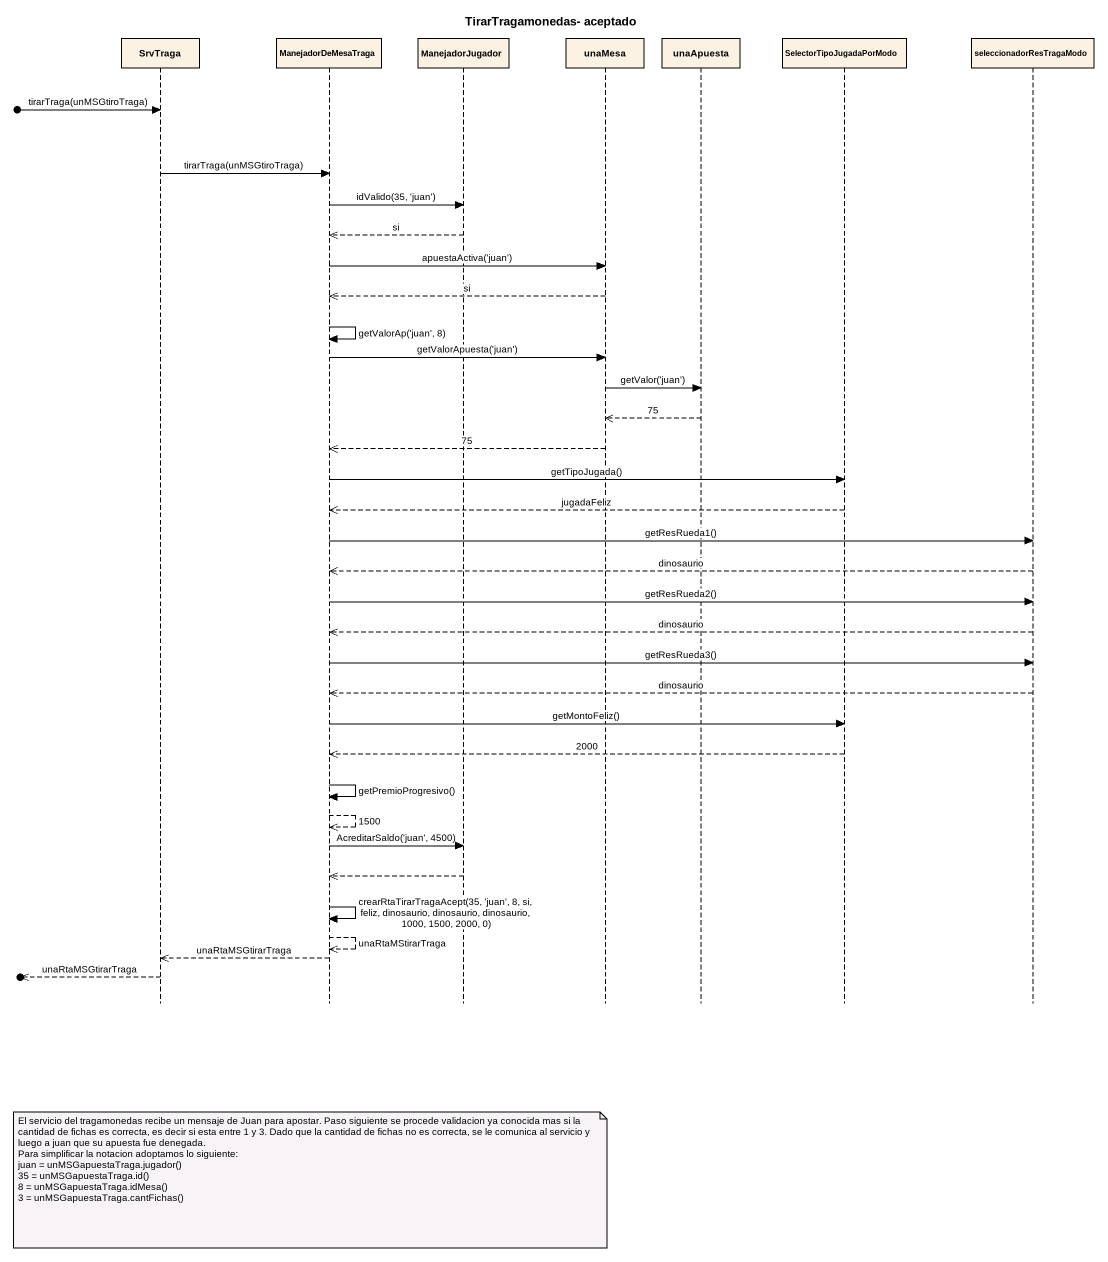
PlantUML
@startuml
title TirarTragamonedas- aceptado
hide footbox
participant SrvTraga
participant ManejadorDeMesaTraga
participant ManejadorJugador
participant unaMesa
participant unaApuesta
participant SelectorTipoJugadaPorModo
participant seleccionadorResTragaModo

[o-> SrvTraga : tirarTraga(unMSGtiroTraga)
SrvTraga -> ManejadorDeMesaTraga : tirarTraga(unMSGtiroTraga)
ManejadorDeMesaTraga -> ManejadorJugador : idValido(35, 'juan')
ManejadorJugador -->> ManejadorDeMesaTraga : si
ManejadorDeMesaTraga -> unaMesa : apuestaActiva('juan')
unaMesa -->> ManejadorDeMesaTraga : si
ManejadorDeMesaTraga -> ManejadorDeMesaTraga : getValorAp('juan', 8)
ManejadorDeMesaTraga -> unaMesa : getValorApuesta('juan')
unaMesa -> unaApuesta : getValor('juan')
unaApuesta -->> unaMesa : 75
unaMesa -->> ManejadorDeMesaTraga : 75
ManejadorDeMesaTraga -> SelectorTipoJugadaPorModo : getTipoJugada()
SelectorTipoJugadaPorModo -->> ManejadorDeMesaTraga : jugadaFeliz
ManejadorDeMesaTraga -> seleccionadorResTragaModo : getResRueda1()
seleccionadorResTragaModo -->> ManejadorDeMesaTraga : dinosaurio
ManejadorDeMesaTraga -> seleccionadorResTragaModo : getResRueda2()
seleccionadorResTragaModo -->> ManejadorDeMesaTraga : dinosaurio
ManejadorDeMesaTraga -> seleccionadorResTragaModo : getResRueda3()
seleccionadorResTragaModo -->> ManejadorDeMesaTraga : dinosaurio
ManejadorDeMesaTraga -> SelectorTipoJugadaPorModo : getMontoFeliz()
SelectorTipoJugadaPorModo -->> ManejadorDeMesaTraga : 2000
ManejadorDeMesaTraga -> ManejadorDeMesaTraga : getPremioProgresivo()
ManejadorDeMesaTraga -->> ManejadorDeMesaTraga : 1500
ManejadorDeMesaTraga -> ManejadorJugador : AcreditarSaldo('juan', 4500)
ManejadorJugador -->> ManejadorDeMesaTraga
ManejadorDeMesaTraga -> ManejadorDeMesaTraga : crearRtaTirarTragaAcept(35, 'juan', 8, si, feliz, dinosaurio, dinosaurio, dinosaurio, 1000, 1500, 2000, 0)
ManejadorDeMesaTraga -->> ManejadorDeMesaTraga : unaRtaMStirarTraga
ManejadorDeMesaTraga -->> SrvTraga : unaRtaMSGtirarTraga
[o<<-- SrvTraga : unaRtaMSGtirarTraga
note over ManejadorDeMesaTraga
  El servicio del tragamonedas recibe un mensaje de Juan para apostar. Paso siguiente se procede validacion ya conocida mas si la cantidad de fichas es correcta, es decir si esta entre 1 y 3. Dado que la cantidad de fichas no es correcta, se le comunica al servicio y luego a juan que su apuesta fue denegada.
  Para simplificar la notacion adoptamos lo siguiente:
  juan = unMSGapuestaTraga.jugador()
  35 = unMSGapuestaTraga.id()
  8 = unMSGapuestaTraga.idMesa()
  3 = unMSGapuestaTraga.cantFichas()
end note
@enduml
